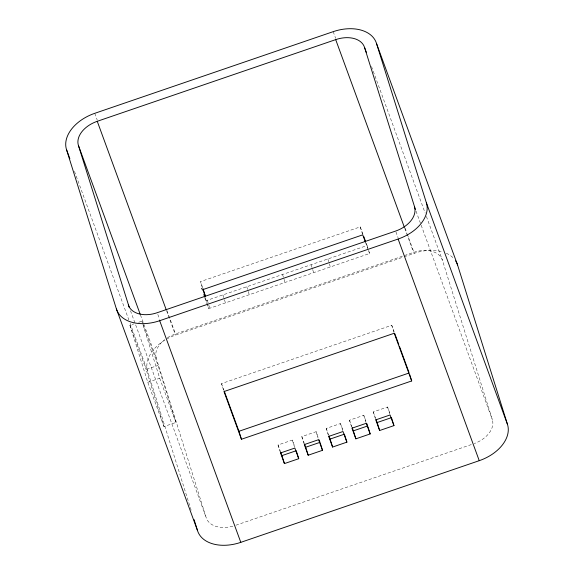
<?xml version="1.0" encoding="UTF-8"?>
<svg xmlns="http://www.w3.org/2000/svg" width="574" height="574" viewBox="0 0 574 574"><rect width="100%" height="100%" fill="white"/><g stroke="black" fill="none" stroke-linecap="round" stroke-linejoin="round"><path stroke-width="0.43" stroke-dasharray="2.87 2.15" d="M202.464 287.99L200.462 281.604L360.242 226.881L362.919 234.178M202.443 290.602L201.696 288.213L202.751 287.854L200.462 281.604M142.761 323.686L158.037 365.416L175.895 422.457L163.97 426.539L147.783 382.306L129.925 325.264L133.9 323.901M138.671 322.272L141.85 321.182L142.46 322.853L141.85 321.182M368.573 250.321L369.57 253.514L208.735 308.597L206.238 300.625L367.073 245.536L365.882 242.293M167.371 337.77A25.213 16.703 -20.1 0 1 175.127 334.082L413.567 252.409A25.213 16.703 -20.1 0 1 442.403 260.194L492.349 419.716A25.213 16.703 -20.1 0 1 474.21 443.587M191.135 510.193L147.597 371.148A37.819 25.055 -20.1 0 1 175.874 334.972L403.321 257.066M404.168 256.779L414.313 253.299A37.819 25.055 -20.1 0 1 441.793 251.649M163.97 426.539L146.112 369.498L158.037 365.416M147.783 382.306L159.708 378.223L142.646 323.736M223.494 389.968L221.492 383.59L391.741 325.271L394.187 331.973M375.26 418.281L373.265 411.902L387.572 407.002L390.263 414.363M351.475 426.604L349.473 420.218L363.78 415.318L366.477 422.686M304.055 443.781L301.809 436.606L316.109 431.705L318.505 438.249M328.199 434.819L326.197 428.441L340.504 423.54L343.202 430.902M280.284 452.161L278.038 444.979L292.345 440.086L294.742 446.629M235.907 525.217L471.806 444.412M371.529 66.534L425.169 213.097M426.396 216.463L442.403 260.194M415.999 211.089L420.864 224.391M421.173 225.223L492.349 419.716M333.2 31.656L335.661 38.372M405.093 228.115L406.937 233.152M407.246 233.991L414.313 253.299M404.742 228.309L413.567 252.409M395.938 231.889L398.062 237.708M365.416 242.156L369.57 253.514M373.265 411.902L375.661 418.446M349.473 420.218L351.869 426.769M326.197 428.441L328.593 434.984M301.809 436.606L304.198 443.15M278.038 444.979L280.435 451.53M201.696 288.213L202.299 289.87M205.327 298.143L206.238 300.625M204.796 297.841L208.735 308.597M221.492 383.59L223.946 390.284M94.76 113.322L97.221 120.038M166.962 310.62L175.874 334.972M166.611 310.807L175.127 334.082M157.8 314.387L159.622 319.374M140.458 314.975L156.279 358.198L206.217 517.719A25.213 16.703 -20.1 0 0 232.893 526.171M159.708 378.223L175.895 422.457M130.485 310.756L206.217 517.719M74.477 171.332L128.856 319.933M130.083 323.291L147.597 371.148M129.925 325.264L146.112 369.498M367.073 245.536L368.321 249.525M391.741 325.271L393.986 332.454M360.242 226.881L362.739 234.852M387.572 407.002L389.818 414.177M327.84 258.974L330.337 266.946M363.78 415.318L366.025 422.5M311.151 264.693L313.648 272.664M340.504 423.54L342.75 430.715M282.537 274.487L283.786 278.476M284.037 279.273L285.034 282.465M316.109 431.705L318.111 438.084M246.77 286.742L248.018 290.731M248.269 291.527L249.267 294.713M292.345 440.086L294.591 447.261M222.927 294.907L225.424 302.885M207.293 300.259L208.541 304.249M208.785 305.045L209.79 308.238M203.44 293.795L204.193 296.191M446.278 253.227A37.819 25.055 -20.1 0 1 454.127 258.867M156.279 358.198A25.213 16.703 -20.1 0 1 164.731 339.614"/><path stroke-width="0.86" d="M129.265 307.434L78.408 145.416A25.213 16.703 -20.1 0 1 97.257 121.301L335.697 39.628A25.213 16.703 -20.1 0 1 364.533 47.412L366.363 52.399M204.193 296.191L205.248 295.825L202.995 288.65M116.429 309.02A37.819 25.055 -20.1 0 0 159.687 320.701L398.126 239.028A37.819 25.055 -20.1 0 0 426.403 202.852L376.458 43.33A37.819 25.055 -20.1 0 0 333.2 31.656L94.76 113.322A37.819 25.055 -20.1 0 0 66.484 149.498L116.429 309.02L197.542 530.67A37.819 25.055 -20.1 0 0 240.8 542.344L479.24 460.678A37.819 25.055 -20.1 0 0 507.516 424.502L457.571 264.98L376.458 43.33M409.692 374.571L411.694 380.949L241.446 439.261L238.949 431.282L409.197 372.971M379.651 430.514L377.154 422.543L391.461 417.642L393.958 425.614L379.651 430.514L375.762 419.874L390.069 414.973L393.958 425.614M367.927 426.755L370.173 433.937L355.866 438.837L353.369 430.859L367.676 425.958L366.779 423.504M320.256 443.142L322.502 450.317L308.195 455.218L305.698 447.246L320.005 442.346L319.108 439.892M284.431 463.598L281.934 455.62L296.241 450.719L298.738 458.698L284.431 463.598L280.535 452.958L294.842 448.057L298.738 458.698M332.59 447.053L330.093 439.074L344.4 434.181L346.897 442.152L332.59 447.053L328.694 436.412L343.001 431.512L346.897 442.152M426.403 202.852L507.516 424.502M364.533 47.412L415.389 209.431M335.697 39.628L404.44 227.476M398.126 239.028L479.24 460.678M363.808 236.61L365.294 240.671M365.416 242.156L362.739 234.852L202.959 289.583L205.248 295.825M394.804 333.645L398.779 344.522M399.396 346.194L408.889 372.139M411.694 380.949L394.238 333.25L223.989 391.561L241.446 439.261M375.956 419.264L377.154 422.543M370.173 433.937L366.277 423.296L351.97 428.197L355.866 438.837M352.171 427.587L353.369 430.859M328.895 435.802L330.093 439.074M322.502 450.317L318.606 439.684L304.306 444.585L308.195 455.218M304.5 443.967L305.698 447.246M280.736 452.348L281.934 455.62M204.416 295.66L205.026 297.31M224.247 391.116L238.949 431.282M97.257 121.301L166.302 309.974M159.687 320.701L240.8 542.344M78.408 145.416L140.156 314.143M66.484 149.498L69.863 158.733M194.069 519.578L197.542 530.67M455.605 260.826A37.819 25.055 -20.1 0 1 457.571 264.98M128.354 304.938A25.213 16.703 -20.1 0 0 157.19 312.722L395.63 231.057A25.213 16.703 -20.1 0 0 414.478 206.934"/></g></svg>
